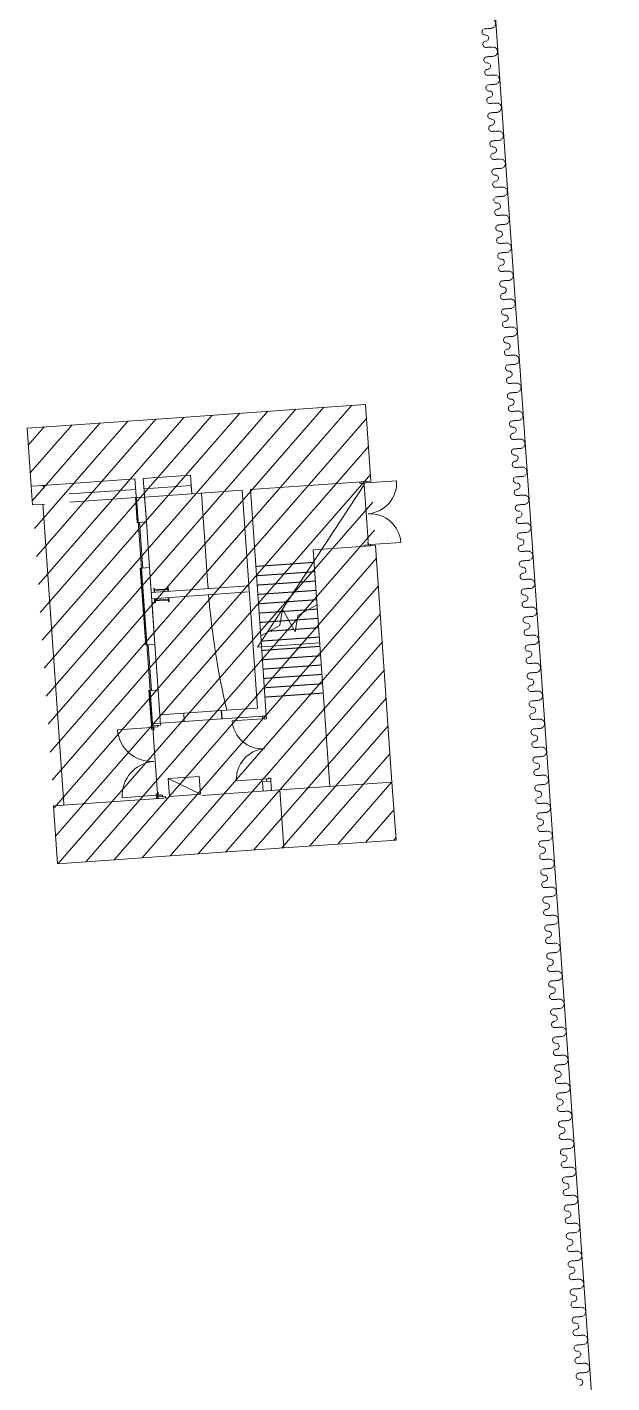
# Model space of a CAD drawing. Header units: millimetres. Extents: x 306 to 836129804, y -168137 to 818603917.
# Drawn here: x 833903967 to 833918014, y 817976548 to 818009146 of the extents above; entities that cross this region are included whole.
import ezdxf

# ---------------------------------------------------------------- set-up
doc = ezdxf.new("R2010")
doc.units = ezdxf.units.MM
doc.header["$LTSCALE"] = 3
doc.linetypes.add('Overhead', pattern=[1.8, 1.2, -0.6])
doc.linetypes.add('SMALL DASH', pattern=[1.06, 0.53, -0.53])
for name, color, linetype, lineweight in [('A-000-M_MASS', 251, 'Continuous', 13), ('A-010-M_LINE', 251, 'Continuous', 13), ('A-010-M_LINE_BEYOND', 251, 'Continuous', 13), ('A-200-M_WALL_EXT', 251, 'Continuous', 13), ('A-200-M_WALL_INT', 251, 'Continuous', 13), ('A-242-M_STAIR', 251, 'Continuous', 13), ('A-242-MB_STAIR', 251, 'Continuous', 13), ('A-325-M_DOOR', 251, 'Continuous', 13), ('A-325-M_DOOR__FRAME', 251, 'Continuous', 13), ('A-770-ME_FFE_SA', 251, 'Continuous', 13), ('A-810-M_ROOMS', 251, 'Continuous', 13), ('UAJ-00ANNO-h', 251, 'Continuous', 5), ('Z-060-M_DETAIL', 253, 'Continuous', 5)]:
    doc.layers.add(name, color=color, linetype=linetype, lineweight=lineweight)
doc.layers.add('UAJ-00XREF', color=7, linetype='Continuous')
doc.layers.get('A-770-ME_FFE_SA').off()

# ---------------------------------------------------------------- blocks, each defined once
blk = doc.blocks.new('ARC_TFP_FS_HR_DISPLAY - ARC_TFP_FS_HR_750x400-V298-0300')
at = {"layer": 'Z-060-M_DETAIL'}
for p, q in [((375, 30), (-375, 460)), ((375, 460), (-375, 460)), ((-375, 460), (-375, 30)), ((375, 30), (375, 460)), ((-375, 30), (375, 30))]:
    blk.add_line(p, q, dxfattribs=at)
blk = doc.blocks.new('3A35X-MAGP-P-MP-00')
at = {"layer": 'UAJ-00ANNO-h'}
h = blk.add_hatch(dxfattribs=at)
h.set_pattern_fill('ANSI31', color=256, scale=150)
h.set_pattern_definition([(48.9987, (834383438, 817923424.9), (-359.4233, 312.4563), [])])
h.paths.add_polyline_path([(834483727, 817999509), (834491857, 818000077), (834492589, 817989603), (834484459, 817989034)])
at = {"layer": 'A-000-M_MASS'}
for p, q in [((834486775, 817995658), (834486761, 817995657)), ((834486761, 817995657), (834486768, 817995557)), ((834486782, 817995558), (834486775, 817995658)), ((834487098, 817995640), (834486778, 817995617)), ((834486780, 817995598), (834487099, 817995621)), ((834487110, 817995681), (834487095, 817995680)), ((834487095, 817995680), (834487102, 817995580)), ((834487117, 817995581), (834487110, 817995681)), ((834486778, 817995407), (834486785, 817995307)), ((834486785, 817995307), (834486800, 817995309)), ((834486800, 817995309), (834486793, 817995408)), ((834487115, 817995390), (834486796, 817995368)), ((834486797, 817995349), (834487116, 817995371)), ((834487112, 817995431), (834487119, 817995331)), ((834487119, 817995331), (834487134, 817995332)), ((834487134, 817995332), (834487127, 817995432))]:
    blk.add_line(p, q, dxfattribs=at)
at = {"layer": 'A-010-M_LINE'}
blk.add_line((834491484, 818059237), (834497767, 817969362), dxfattribs=at)
at = {"layer": 'A-010-M_LINE', "linetype": 'SMALL DASH'}
for p, q in [((834494717, 818009107), (834494869, 818009117)), ((834494748, 818008658), (834494900, 818008668)), ((834494764, 818008433), (834494916, 818008444)), ((834494795, 818007984), (834494948, 818007995)), ((834494811, 818007760), (834494963, 818007771)), ((834494842, 818007311), (834494995, 818007322)), ((834494858, 818007087), (834495010, 818007097)), ((834494890, 818006638), (834495042, 818006648)), ((834494905, 818006413), (834495057, 818006424)), ((834494937, 818005964), (834495089, 818005975)), ((834494952, 818005740), (834495104, 818005751)), ((834494984, 818005291), (834495136, 818005302)), ((834494999, 818005067), (834495151, 818005077)), ((834495031, 818004618), (834495183, 818004628)), ((834495046, 818004393), (834495199, 818004404)), ((834495078, 818003944), (834495230, 818003955)), ((834495094, 818003720), (834495246, 818003731)), ((834495125, 818003271), (834495277, 818003282)), ((834495141, 818003047), (834495293, 818003057)), ((834495172, 818002598), (834495324, 818002608)), ((834495188, 818002373), (834495340, 818002384)), ((834495219, 818001924), (834495371, 818001935)), ((834495235, 818001700), (834495387, 818001710)), ((834495266, 818001251), (834495418, 818001262)), ((834495282, 818001026), (834495434, 818001037)), ((834495313, 818000578), (834495465, 818000588)), ((834495329, 818000353), (834495481, 818000364)), ((834495360, 817999904), (834495512, 817999915)), ((834495376, 817999680), (834495528, 817999690)), ((834495407, 817999231), (834495559, 817999241)), ((834495423, 817999006), (834495575, 817999017)), ((834495454, 817998557), (834495607, 817998568)), ((834495470, 817998333), (834495622, 817998344)), ((834495501, 817997884), (834495654, 817997895)), ((834495517, 817997660), (834495669, 817997670)), ((834495549, 817997211), (834495701, 817997221)), ((834495564, 817996986), (834495716, 817996997)), ((834495596, 817996537), (834495748, 817996548)), ((834495611, 817996313), (834495763, 817996324)), ((834495643, 817995864), (834495795, 817995875)), ((834495658, 817995640), (834495811, 817995650)), ((834495690, 817995191), (834495842, 817995201)), ((834495705, 817994966), (834495858, 817994977)), ((834495737, 817994517), (834495889, 817994528)), ((834495753, 817994293), (834495905, 817994304)), ((834495784, 817993844), (834495936, 817993855)), ((834495800, 817993620), (834495952, 817993630)), ((834495831, 817993171), (834495983, 817993181)), ((834495847, 817992946), (834495999, 817992957)), ((834495878, 817992497), (834496030, 817992508)), ((834495894, 817992273), (834496046, 817992283)), ((834495925, 817991824), (834496077, 817991835)), ((834495941, 817991599), (834496093, 817991610)), ((834495972, 817991151), (834496124, 817991161)), ((834495988, 817990926), (834496140, 817990937)), ((834496019, 817990477), (834496171, 817990488)), ((834496035, 817990253), (834496187, 817990263)), ((834496066, 817989804), (834496218, 817989814)), ((834496082, 817989579), (834496234, 817989590)), ((834496113, 817989131), (834496266, 817989141)), ((834496129, 817988906), (834496281, 817988917)), ((834496160, 817988457), (834496313, 817988468)), ((834496176, 817988233), (834496328, 817988243)), ((834496208, 817987784), (834496360, 817987794)), ((834496223, 817987559), (834496375, 817987570)), ((834496255, 817987110), (834496407, 817987121)), ((834496270, 817986886), (834496422, 817986897)), ((834496302, 817986437), (834496454, 817986448)), ((834496317, 817986213), (834496470, 817986223)), ((834496349, 817985764), (834496501, 817985774)), ((834496364, 817985539), (834496517, 817985550)), ((834496396, 817985090), (834496548, 817985101)), ((834496412, 817984866), (834496564, 817984877)), ((834496443, 817984417), (834496595, 817984428)), ((834496459, 817984193), (834496611, 817984203)), ((834496490, 817983744), (834496642, 817983754)), ((834496506, 817983519), (834496658, 817983530)), ((834496537, 817983070), (834496689, 817983081)), ((834496553, 817982846), (834496705, 817982856)), ((834496584, 817982397), (834496736, 817982408)), ((834496600, 817982172), (834496752, 817982183)), ((834496631, 817981724), (834496783, 817981734)), ((834496647, 817981499), (834496799, 817981510)), ((834496678, 817981050), (834496830, 817981061)), ((834496694, 817980826), (834496846, 817980836)), ((834496725, 817980377), (834496877, 817980388)), ((834496741, 817980152), (834496893, 817980163)), ((834496772, 817979704), (834496925, 817979714)), ((834496788, 817979479), (834496940, 817979490)), ((834496820, 817979030), (834496972, 817979041)), ((834496835, 817978806), (834496987, 817978816)), ((834496867, 817978357), (834497019, 817978367)), ((834496882, 817978132), (834497034, 817978143)), ((834496914, 817977683), (834497066, 817977694)), ((834496929, 817977459), (834497081, 817977470)), ((834496961, 817977010), (834497113, 817977021)), ((834496976, 817976786), (834497129, 817976796))]:
    blk.add_line(p, q, dxfattribs=at)
at = {"layer": 'A-010-M_LINE', "linetype": 'Overhead'}
blk.add_line((834484098, 817997676), (834484604, 817990444), dxfattribs=at)
at = {"layer": 'A-010-M_LINE', "lineweight": 9}
for p, q in [((834492485, 817990994), (834489791, 817990806)), ((834492582, 817989598), (834492485, 817990994)), ((834489791, 817990806), (834489889, 817989410)), ((834489889, 817989410), (834492582, 817989598))]:
    blk.add_line(p, q, dxfattribs=at)
at = {"layer": 'A-010-M_LINE', "linetype": 'SMALL DASH'}
for centre, radius, start, end in [((834494861, 818009230), 112, 273.9989, 93.9989), ((834494722, 818009032), 75, 93.9989, 273.9989), ((834494722, 818009032), 75, 93.9989, 273.9989), ((834494733, 818008882), 75, 273.9989, 93.9989), ((834494743, 818008733), 75, 93.9989, 273.9989), ((834494908, 818008556), 112, 273.9989, 93.9989), ((834494769, 818008359), 75, 93.9989, 273.9989), ((834494769, 818008359), 75, 93.9989, 273.9989), ((834494780, 818008209), 75, 273.9989, 93.9989), ((834494790, 818008059), 75, 93.9989, 273.9989), ((834494955, 818007883), 112, 273.9989, 93.9989), ((834494816, 818007685), 75, 93.9989, 273.9989), ((834494816, 818007685), 75, 93.9989, 273.9989), ((834494827, 818007536), 75, 273.9989, 93.9989), ((834494837, 818007386), 75, 93.9989, 273.9989), ((834495002, 818007210), 112, 273.9989, 93.9989), ((834494863, 818007012), 75, 93.9989, 273.9989), ((834494863, 818007012), 75, 93.9989, 273.9989), ((834494874, 818006862), 75, 273.9989, 93.9989), ((834494884, 818006713), 75, 93.9989, 273.9989), ((834495049, 818006536), 112, 273.9989, 93.9989), ((834494910, 818006339), 75, 93.9989, 273.9989), ((834494910, 818006339), 75, 93.9989, 273.9989), ((834494931, 818006039), 75, 93.9989, 273.9989), ((834494921, 818006189), 75, 273.9989, 93.9989), ((834495097, 818005863), 112, 273.9989, 93.9989), ((834494958, 818005665), 75, 93.9989, 273.9989), ((834494958, 818005665), 75, 93.9989, 273.9989), ((834494978, 818005366), 75, 93.9989, 273.9989), ((834494968, 818005516), 75, 273.9989, 93.9989), ((834495144, 818005189), 112, 273.9989, 93.9989), ((834495005, 818004992), 75, 93.9989, 273.9989), ((834495005, 818004992), 75, 93.9989, 273.9989), ((834495026, 818004693), 75, 93.9989, 273.9989), ((834495015, 818004842), 75, 273.9989, 93.9989), ((834495052, 818004318), 75, 93.9989, 273.9989), ((834495052, 818004318), 75, 93.9989, 273.9989), ((834495191, 818004516), 112, 273.9989, 93.9989), ((834495073, 818004019), 75, 93.9989, 273.9989), ((834495062, 818004169), 75, 273.9989, 93.9989), ((834495099, 818003645), 75, 93.9989, 273.9989), ((834495099, 818003645), 75, 93.9989, 273.9989), ((834495238, 818003843), 112, 273.9989, 93.9989), ((834495120, 818003346), 75, 93.9989, 273.9989), ((834495109, 818003495), 75, 273.9989, 93.9989), ((834495146, 818002972), 75, 93.9989, 273.9989), ((834495146, 818002972), 75, 93.9989, 273.9989), ((834495285, 818003169), 112, 273.9989, 93.9989), ((834495167, 818002672), 75, 93.9989, 273.9989), ((834495156, 818002822), 75, 273.9989, 93.9989), ((834495193, 818002298), 75, 93.9989, 273.9989), ((834495193, 818002298), 75, 93.9989, 273.9989), ((834495332, 818002496), 112, 273.9989, 93.9989), ((834495214, 818001999), 75, 93.9989, 273.9989), ((834495203, 818002149), 75, 273.9989, 93.9989), ((834495379, 818001823), 112, 273.9989, 93.9989), ((834495240, 818001625), 75, 93.9989, 273.9989), ((834495240, 818001625), 75, 93.9989, 273.9989), ((834495261, 818001326), 75, 93.9989, 273.9989), ((834495250, 818001475), 75, 273.9989, 93.9989), ((834495426, 818001149), 112, 273.9989, 93.9989), ((834495287, 818000952), 75, 93.9989, 273.9989), ((834495287, 818000952), 75, 93.9989, 273.9989), ((834495297, 818000802), 75, 273.9989, 93.9989), ((834495308, 818000652), 75, 93.9989, 273.9989), ((834495473, 818000476), 112, 273.9989, 93.9989), ((834495334, 818000278), 75, 93.9989, 273.9989), ((834495334, 818000278), 75, 93.9989, 273.9989), ((834495345, 818000129), 75, 273.9989, 93.9989), ((834495355, 817999979), 75, 93.9989, 273.9989), ((834495520, 817999803), 112, 273.9989, 93.9989), ((834495381, 817999605), 75, 93.9989, 273.9989), ((834495381, 817999605), 75, 93.9989, 273.9989), ((834495392, 817999455), 75, 273.9989, 93.9989), ((834495402, 817999306), 75, 93.9989, 273.9989), ((834495567, 817999129), 112, 273.9989, 93.9989), ((834495428, 817998932), 75, 93.9989, 273.9989), ((834495428, 817998932), 75, 93.9989, 273.9989), ((834495439, 817998782), 75, 273.9989, 93.9989), ((834495449, 817998632), 75, 93.9989, 273.9989), ((834495614, 817998456), 112, 273.9989, 93.9989), ((834495475, 817998258), 75, 93.9989, 273.9989), ((834495475, 817998258), 75, 93.9989, 273.9989), ((834495486, 817998109), 75, 273.9989, 93.9989), ((834495496, 817997959), 75, 93.9989, 273.9989), ((834495661, 817997783), 112, 273.9989, 93.9989), ((834495522, 817997585), 75, 93.9989, 273.9989), ((834495522, 817997585), 75, 93.9989, 273.9989), ((834495533, 817997435), 75, 273.9989, 93.9989), ((834495543, 817997286), 75, 93.9989, 273.9989), ((834495709, 817997109), 112, 273.9989, 93.9989), ((834495569, 817996912), 75, 93.9989, 273.9989), ((834495569, 817996912), 75, 93.9989, 273.9989), ((834495580, 817996762), 75, 273.9989, 93.9989), ((834495590, 817996612), 75, 93.9989, 273.9989), ((834495756, 817996436), 112, 273.9989, 93.9989), ((834495617, 817996238), 75, 93.9989, 273.9989), ((834495617, 817996238), 75, 93.9989, 273.9989), ((834495637, 817995939), 75, 93.9989, 273.9989), ((834495627, 817996089), 75, 273.9989, 93.9989), ((834495803, 817995762), 112, 273.9989, 93.9989), ((834495664, 817995565), 75, 93.9989, 273.9989), ((834495664, 817995565), 75, 93.9989, 273.9989), ((834495685, 817995266), 75, 93.9989, 273.9989), ((834495674, 817995415), 75, 273.9989, 93.9989), ((834495850, 817995089), 112, 273.9989, 93.9989), ((834495711, 817994891), 75, 93.9989, 273.9989), ((834495711, 817994891), 75, 93.9989, 273.9989), ((834495732, 817994592), 75, 93.9989, 273.9989), ((834495721, 817994742), 75, 273.9989, 93.9989), ((834495758, 817994218), 75, 93.9989, 273.9989), ((834495758, 817994218), 75, 93.9989, 273.9989), ((834495897, 817994416), 112, 273.9989, 93.9989), ((834495779, 817993919), 75, 93.9989, 273.9989), ((834495768, 817994068), 75, 273.9989, 93.9989), ((834495805, 817993545), 75, 93.9989, 273.9989), ((834495805, 817993545), 75, 93.9989, 273.9989), ((834495944, 817993742), 112, 273.9989, 93.9989), ((834495826, 817993245), 75, 93.9989, 273.9989), ((834495815, 817993395), 75, 273.9989, 93.9989), ((834495852, 817992871), 75, 93.9989, 273.9989), ((834495852, 817992871), 75, 93.9989, 273.9989), ((834495991, 817993069), 112, 273.9989, 93.9989), ((834495873, 817992572), 75, 93.9989, 273.9989), ((834495862, 817992722), 75, 273.9989, 93.9989), ((834495899, 817992198), 75, 93.9989, 273.9989), ((834495899, 817992198), 75, 93.9989, 273.9989), ((834496038, 817992396), 112, 273.9989, 93.9989), ((834495920, 817991899), 75, 93.9989, 273.9989), ((834495909, 817992048), 75, 273.9989, 93.9989), ((834496085, 817991722), 112, 273.9989, 93.9989), ((834495946, 817991525), 75, 93.9989, 273.9989), ((834495946, 817991525), 75, 93.9989, 273.9989), ((834495967, 817991225), 75, 93.9989, 273.9989), ((834495957, 817991375), 75, 273.9989, 93.9989), ((834496132, 817991049), 112, 273.9989, 93.9989), ((834495993, 817990851), 75, 93.9989, 273.9989), ((834495993, 817990851), 75, 93.9989, 273.9989), ((834496014, 817990552), 75, 93.9989, 273.9989), ((834496004, 817990702), 75, 273.9989, 93.9989), ((834496179, 817990376), 112, 273.9989, 93.9989), ((834496040, 817990178), 75, 93.9989, 273.9989), ((834496040, 817990178), 75, 93.9989, 273.9989), ((834496051, 817990028), 75, 273.9989, 93.9989), ((834496061, 817989879), 75, 93.9989, 273.9989), ((834496226, 817989702), 112, 273.9989, 93.9989), ((834496087, 817989505), 75, 93.9989, 273.9989), ((834496087, 817989505), 75, 93.9989, 273.9989), ((834496098, 817989355), 75, 273.9989, 93.9989), ((834496108, 817989205), 75, 93.9989, 273.9989), ((834496273, 817989029), 112, 273.9989, 93.9989), ((834496134, 817988831), 75, 93.9989, 273.9989), ((834496134, 817988831), 75, 93.9989, 273.9989), ((834496145, 817988682), 75, 273.9989, 93.9989), ((834496155, 817988532), 75, 93.9989, 273.9989), ((834496320, 817988356), 112, 273.9989, 93.9989), ((834496181, 817988158), 75, 93.9989, 273.9989), ((834496181, 817988158), 75, 93.9989, 273.9989), ((834496192, 817988008), 75, 273.9989, 93.9989), ((834496202, 817987859), 75, 93.9989, 273.9989), ((834496368, 817987682), 112, 273.9989, 93.9989), ((834496228, 817987485), 75, 93.9989, 273.9989), ((834496228, 817987485), 75, 93.9989, 273.9989), ((834496239, 817987335), 75, 273.9989, 93.9989), ((834496249, 817987185), 75, 93.9989, 273.9989), ((834496415, 817987009), 112, 273.9989, 93.9989), ((834496276, 817986811), 75, 93.9989, 273.9989), ((834496276, 817986811), 75, 93.9989, 273.9989), ((834496286, 817986662), 75, 273.9989, 93.9989), ((834496296, 817986512), 75, 93.9989, 273.9989), ((834496462, 817986335), 112, 273.9989, 93.9989), ((834496323, 817986138), 75, 93.9989, 273.9989), ((834496323, 817986138), 75, 93.9989, 273.9989), ((834496333, 817985988), 75, 273.9989, 93.9989), ((834496344, 817985839), 75, 93.9989, 273.9989), ((834496509, 817985662), 112, 273.9989, 93.9989), ((834496370, 817985464), 75, 93.9989, 273.9989), ((834496370, 817985464), 75, 93.9989, 273.9989), ((834496391, 817985165), 75, 93.9989, 273.9989), ((834496380, 817985315), 75, 273.9989, 93.9989), ((834496556, 817984989), 112, 273.9989, 93.9989), ((834496417, 817984791), 75, 93.9989, 273.9989), ((834496417, 817984791), 75, 93.9989, 273.9989), ((834496438, 817984492), 75, 93.9989, 273.9989), ((834496427, 817984641), 75, 273.9989, 93.9989), ((834496464, 817984118), 75, 93.9989, 273.9989), ((834496464, 817984118), 75, 93.9989, 273.9989), ((834496603, 817984315), 112, 273.9989, 93.9989), ((834496485, 817983818), 75, 93.9989, 273.9989), ((834496474, 817983968), 75, 273.9989, 93.9989), ((834496511, 817983444), 75, 93.9989, 273.9989), ((834496511, 817983444), 75, 93.9989, 273.9989), ((834496650, 817983642), 112, 273.9989, 93.9989), ((834496532, 817983145), 75, 93.9989, 273.9989), ((834496521, 817983295), 75, 273.9989, 93.9989), ((834496558, 817982771), 75, 93.9989, 273.9989), ((834496558, 817982771), 75, 93.9989, 273.9989), ((834496697, 817982969), 112, 273.9989, 93.9989), ((834496579, 817982472), 75, 93.9989, 273.9989), ((834496568, 817982621), 75, 273.9989, 93.9989), ((834496605, 817982098), 75, 93.9989, 273.9989), ((834496605, 817982098), 75, 93.9989, 273.9989), ((834496744, 817982295), 112, 273.9989, 93.9989), ((834496626, 817981798), 75, 93.9989, 273.9989), ((834496616, 817981948), 75, 273.9989, 93.9989), ((834496791, 817981622), 112, 273.9989, 93.9989), ((834496652, 817981424), 75, 93.9989, 273.9989), ((834496652, 817981424), 75, 93.9989, 273.9989), ((834496673, 817981125), 75, 93.9989, 273.9989), ((834496663, 817981275), 75, 273.9989, 93.9989), ((834496838, 817980949), 112, 273.9989, 93.9989), ((834496699, 817980751), 75, 93.9989, 273.9989), ((834496699, 817980751), 75, 93.9989, 273.9989), ((834496720, 817980452), 75, 93.9989, 273.9989), ((834496710, 817980601), 75, 273.9989, 93.9989), ((834496885, 817980275), 112, 273.9989, 93.9989), ((834496746, 817980078), 75, 93.9989, 273.9989), ((834496746, 817980078), 75, 93.9989, 273.9989), ((834496757, 817979928), 75, 273.9989, 93.9989), ((834496767, 817979778), 75, 93.9989, 273.9989), ((834496932, 817979602), 112, 273.9989, 93.9989), ((834496793, 817979404), 75, 93.9989, 273.9989), ((834496793, 817979404), 75, 93.9989, 273.9989), ((834496804, 817979255), 75, 273.9989, 93.9989), ((834496814, 817979105), 75, 93.9989, 273.9989), ((834496979, 817978929), 112, 273.9989, 93.9989), ((834496840, 817978731), 75, 93.9989, 273.9989), ((834496840, 817978731), 75, 93.9989, 273.9989), ((834496851, 817978581), 75, 273.9989, 93.9989), ((834496861, 817978432), 75, 93.9989, 273.9989), ((834497027, 817978255), 112, 273.9989, 93.9989), ((834496888, 817978058), 75, 93.9989, 273.9989), ((834496888, 817978058), 75, 93.9989, 273.9989), ((834496898, 817977908), 75, 273.9989, 93.9989), ((834496908, 817977758), 75, 93.9989, 273.9989), ((834497074, 817977582), 112, 273.9989, 93.9989), ((834496935, 817977384), 75, 93.9989, 273.9989), ((834496935, 817977384), 75, 93.9989, 273.9989), ((834496945, 817977235), 75, 273.9989, 93.9989), ((834496955, 817977085), 75, 93.9989, 273.9989), ((834497121, 817976908), 112, 273.9989, 93.9989), ((834496982, 817976711), 75, 93.9989, 273.9989), ((834496982, 817976711), 75, 93.9989, 273.9989), ((834496992, 817976561), 75, 273.9989, 93.9989)]:
    blk.add_arc(centre, radius, start, end, dxfattribs=at)
at = {"layer": 'A-010-M_LINE_BEYOND', "lineweight": 9}
for p, q in [((834487908, 817997942), (834488063, 817995719)), ((834488063, 817995719), (834488066, 817995684))]:
    blk.add_line(p, q, dxfattribs=at)
for start, end in [(184.1047, 184.2154), (184.6726, 193.2466)]:
    blk.add_arc((834506817, 817997030), 18800, start, end, dxfattribs=at)
at = {"layer": 'A-200-M_WALL_EXT', "lineweight": 13}
for p, q in [((834483720, 817999504), (834487543, 817999771)), ((834487543, 817999771), (834490354, 817999968)), ((834491850, 818000072), (834490354, 817999968)), ((834491979, 817998227), (834491850, 818000072)), ((834483817, 817998107), (834483720, 817999504)), ((834485111, 817998198), (834483967, 817998118)), ((834486311, 817998282), (834485111, 817998198)), ((834486311, 817998282), (834486385, 817997234)), ((834487641, 817998375), (834486511, 817998296)), ((834486511, 817998296), (834486584, 817997248)), ((834487673, 817997926), (834487641, 817998375)), ((834490483, 817998122), (834491979, 817998227)), ((834483817, 817998107), (834483967, 817998118)), ((834488887, 817998011), (834487673, 817997926)), ((834488887, 817998011), (834489253, 817992773)), ((834490483, 817998122), (834489086, 817998025)), ((834489325, 817994608), (834489086, 817998025)), ((834486584, 817997248), (834486385, 817997234)), ((834492087, 817996681), (834490591, 817996576)), ((834490591, 817996576), (834490988, 817990890)), ((834492485, 817990994), (834492087, 817996681)), ((834486661, 817996151), (834486461, 817996137)), ((834486461, 817996137), (834486590, 817994291)), ((834486790, 817994305), (834486661, 817996151)), ((834486790, 817994305), (834486590, 817994291)), ((834489466, 817992588), (834489332, 817994507)), ((834486867, 817993208), (834486667, 817993194)), ((834486667, 817993194), (834486709, 817992596)), ((834486908, 817992610), (834486867, 817993208)), ((834486709, 817992596), (834486723, 817992396)), ((834486908, 817992610), (834487482, 817992650)), ((834487482, 817992650), (834487496, 817992450)), ((834489253, 817992773), (834488380, 817992712)), ((834488380, 817992712), (834488394, 817992513)), ((834489267, 817992574), (834489466, 817992588)), ((834486723, 817992396), (834487496, 817992450)), ((834488394, 817992513), (834489267, 817992574)), ((834487917, 817990675), (834489791, 817990806)), ((834484354, 817990426), (834487109, 817990619)), ((834484354, 817990426), (834484452, 817989030)), ((834489889, 817989410), (834484452, 817989030))]:
    blk.add_line(p, q, dxfattribs=at)
at = {"layer": 'A-200-M_WALL_INT'}
for p, q in [((834484117, 817998128), (834483817, 817998107)), ((834484117, 817998128), (834484122, 817998053)), ((834486528, 817998046), (834487659, 817998125)), ((834487659, 817998125), (834487673, 817997926)), ((834483849, 817997658), (834483817, 817998107)), ((834486329, 817998032), (834484733, 817997921)), ((834486343, 817997833), (834484747, 817997721)), ((834486321, 817997831), (834486381, 817997835)), ((834486321, 817997831), (834486363, 817997233)), ((834486329, 817998032), (834486343, 817997833)), ((834486381, 817997835), (834486542, 817997847)), ((834486528, 817998046), (834486542, 817997847)), ((834487673, 817997926), (834486542, 817997847)), ((834486542, 817997847), (834486584, 817997248)), ((834484148, 817997679), (834483849, 817997658)), ((834486363, 817997233), (834486423, 817997237)), ((834486423, 817997237), (834486584, 817997248)), ((834486439, 817996135), (834486499, 817996140)), ((834486439, 817996135), (834486568, 817994290)), ((834486499, 817996140), (834486661, 817996151)), ((834486661, 817996151), (834486703, 817995552)), ((834486703, 817995552), (834489047, 817995716)), ((834489057, 817995567), (834486713, 817995403)), ((834489047, 817995716), (834489057, 817995567)), ((834486713, 817995403), (834486790, 817994305)), ((834486568, 817994290), (834486628, 817994294)), ((834486628, 817994294), (834486790, 817994305)), ((834486645, 817993193), (834486705, 817993197)), ((834486645, 817993193), (834486704, 817992346)), ((834486705, 817993197), (834486867, 817993208)), ((834486867, 817993208), (834486926, 817992361)), ((834488380, 817992712), (834488392, 817992713)), ((834488380, 817992712), (834488394, 817992513)), ((834488392, 817992713), (834488406, 817992514)), ((834486704, 817992346), (834486764, 817992350)), ((834486764, 817992350), (834486926, 817992361)), ((834488406, 817992514), (834488394, 817992513)), ((834489576, 817991016), (834489377, 817991002)), ((834489377, 817991002), (834489392, 817990778)), ((834489592, 817990792), (834489576, 817991016)), ((834486824, 817990636), (834486884, 817990640)), ((834486826, 817990599), (834486824, 817990636)), ((834486884, 817990640), (834487045, 817990651)), ((834487045, 817990651), (834487048, 817990614)), ((834489392, 817990778), (834489592, 817990792)), ((834486826, 817990599), (834486886, 817990603)), ((834486886, 817990603), (834487048, 817990614))]:
    blk.add_line(p, q, dxfattribs=at)
at = {"layer": 'A-242-M_STAIR'}
for p, q in [((834490612, 817996277), (834489215, 817996179)), ((834490627, 817996052), (834489231, 817995955)), ((834490643, 817995828), (834489246, 817995730)), ((834490659, 817995603), (834489262, 817995506)), ((834490674, 817995379), (834489278, 817995281)), ((834489846, 817995095), (834489294, 817995057)), ((834489807, 817994867), (834489309, 817994832)), ((834490008, 817994881), (834489807, 817994867)), ((834489887, 817995098), (834489846, 817995095)), ((834490473, 817995139), (834489887, 817995098)), ((834490208, 817994895), (834490008, 817994881)), ((834490706, 817994930), (834490208, 817994895)), ((834490690, 817995154), (834490473, 817995139)), ((834489325, 817994608), (834489332, 817994507)), ((834490128, 817994664), (834489542, 817994623)), ((834490722, 817994706), (834490169, 817994667)), ((834490737, 817994481), (834489341, 817994383)), ((834490753, 817994257), (834489356, 817994159)), ((834490769, 817994032), (834489372, 817993935)), ((834490784, 817993808), (834489388, 817993710)), ((834490800, 817993583), (834489403, 817993486)), ((834490816, 817993359), (834489419, 817993261)), ((834490831, 817993134), (834489435, 817993037))]:
    blk.add_line(p, q, dxfattribs=at)
at = {"layer": 'A-242-M_STAIR', "linetype": 'Overhead'}
for p, q in [((834490612, 817996277), (834489215, 817996179)), ((834490627, 817996052), (834489231, 817995955)), ((834490643, 817995828), (834489246, 817995730)), ((834490659, 817995603), (834489262, 817995506)), ((834490674, 817995379), (834489278, 817995281)), ((834489846, 817995095), (834489294, 817995057)), ((834489807, 817994867), (834489309, 817994832)), ((834490008, 817994881), (834489807, 817994867)), ((834489887, 817995098), (834489846, 817995095)), ((834490473, 817995139), (834489887, 817995098)), ((834490208, 817994895), (834490008, 817994881)), ((834490706, 817994930), (834490208, 817994895)), ((834490690, 817995154), (834490473, 817995139)), ((834490128, 817994664), (834489542, 817994623)), ((834490722, 817994706), (834490169, 817994667)), ((834490737, 817994481), (834489341, 817994383)), ((834490753, 817994257), (834489356, 817994159)), ((834490769, 817994032), (834489372, 817993935)), ((834490784, 817993808), (834489388, 817993710)), ((834490800, 817993583), (834489403, 817993486)), ((834490816, 817993359), (834489419, 817993261)), ((834490831, 817993134), (834489435, 817993037))]:
    blk.add_line(p, q, dxfattribs=at)
at = {"layer": 'A-242-MB_STAIR'}
for p, q in [((834490226, 817995002), (834490683, 817995256)), ((834489789, 817994760), (834489856, 817995155)), ((834489856, 817995155), (834490159, 817994608)), ((834490159, 817994608), (834490226, 817995002)), ((834489332, 817994507), (834489789, 817994760))]:
    blk.add_line(p, q, dxfattribs=at)
at = {"layer": 'A-325-M_DOOR', "lineweight": 9}
for p, q in [((834491710, 817998178), (834491708, 817998208)), ((834491808, 817998185), (834491710, 817998178)), ((834491813, 817998115), (834491808, 817998185)), ((834491862, 817998189), (834491815, 817998185)), ((834491815, 817998185), (834491820, 817998115)), ((834491860, 817998218), (834491862, 817998189)), ((834491820, 817998115), (834491813, 817998115)), ((834491814, 817996692), (834491912, 817996698)), ((834491816, 817996662), (834491814, 817996692)), ((834491907, 817996768), (834491914, 817996769)), ((834491912, 817996698), (834491907, 817996768)), ((834491914, 817996769), (834491919, 817996699)), ((834491919, 817996699), (834491966, 817996702)), ((834491966, 817996702), (834491968, 817996672)), ((834489466, 817992588), (834489471, 817992513)), ((834489371, 817992521), (834489366, 817992581)), ((834489423, 817992525), (834489371, 817992521)), ((834489424, 817992510), (834489423, 817992525)), ((834489471, 817992513), (834489424, 817992510)), ((834489472, 817991069), (834489525, 817991072)), ((834489476, 817991009), (834489472, 817991069)), ((834489524, 817991087), (834489571, 817991091)), ((834489525, 817991072), (834489524, 817991087)), ((834489571, 817991091), (834489576, 817991016))]:
    blk.add_line(p, q, dxfattribs=at)
at = {"layer": 'A-325-M_DOOR'}
for p, q in [((834491862, 817998186), (834492594, 817998237)), ((834486499, 817996140), (834486423, 817997237)), ((834486661, 817996151), (834486584, 817997248)), ((834491966, 817996705), (834492697, 817996756)), ((834486705, 817993197), (834486628, 817994294)), ((834486867, 817993208), (834486790, 817994305)), ((834488380, 817992712), (834487482, 817992650)), ((834486707, 817992306), (834485894, 817992249)), ((834486707, 817992306), (834486710, 817992262)), ((834488394, 817992513), (834487496, 817992450)), ((834489371, 817992518), (834488649, 817992468)), ((834489367, 817992571), (834489467, 817992578)), ((834489472, 817991072), (834488750, 817991021)), ((834486821, 817990676), (834486008, 817990619)), ((834486821, 817990676), (834486818, 817990720))]:
    blk.add_line(p, q, dxfattribs=at)
for centre, radius, start, end in [((834491854, 817998185), 742, 274.6594, 3.9989), ((834491957, 817996705), 742, 3.9989, 93.3384), ((834489371, 817992518), 724, 183.9989, 273.9989), ((834486707, 817992306), 816, 183.9989, 273.9989), ((834489472, 817991072), 724, 93.9989, 183.9989), ((834486821, 817990676), 816, 93.9989, 183.9989)]:
    blk.add_arc(centre, radius, start, end, dxfattribs=at)
at = {"layer": 'A-325-M_DOOR__FRAME'}
for p, q in [((834486704, 817992346), (834486707, 817992309)), ((834486707, 817992309), (834486754, 817992312)), ((834486754, 817992312), (834486759, 817992242)), ((834486761, 817992313), (834486859, 817992319)), ((834486766, 817992243), (834486761, 817992313)), ((834486859, 817992319), (834486856, 817992356)), ((834486759, 817992242), (834486766, 817992243)), ((834486868, 817990676), (834486821, 817990673)), ((834486821, 817990673), (834486824, 817990636)), ((834486863, 817990746), (834486868, 817990676)), ((834486870, 817990746), (834486863, 817990746)), ((834486875, 817990677), (834486870, 817990746)), ((834486973, 817990683), (834486875, 817990677)), ((834486975, 817990646), (834486973, 817990683))]:
    blk.add_line(p, q, dxfattribs=at)
at = {"layer": 'A-810-M_ROOMS'}
blk.add_line((834486856, 817990601), (834486351, 817997832), dxfattribs=at)
at = {"layer": 'A-810-M_ROOMS', "flags": 128}
blk.add_lwpolyline([(834491909, 817996793), (834491815, 817998141), (834489251, 817994237), (834490747, 817994341)], dxfattribs=at)
at = {"layer": 'A-770-ME_FFE_SA', "rotation": 3.998908525771384}
blk.add_blockref('ARC_TFP_FS_HR_DISPLAY - ARC_TFP_FS_HR_750x400-V298-0300', (834487513, 817990647), dxfattribs=at)

msp = doc.modelspace()

# ---------------------------------------------------------------- block references
at = {"layer": 'UAJ-00XREF', "ltscale": 0.5}
msp.add_blockref('3A35X-MAGP-P-MP-00', (-579753, 0), dxfattribs=at)

doc.saveas('drawing.dxf')
